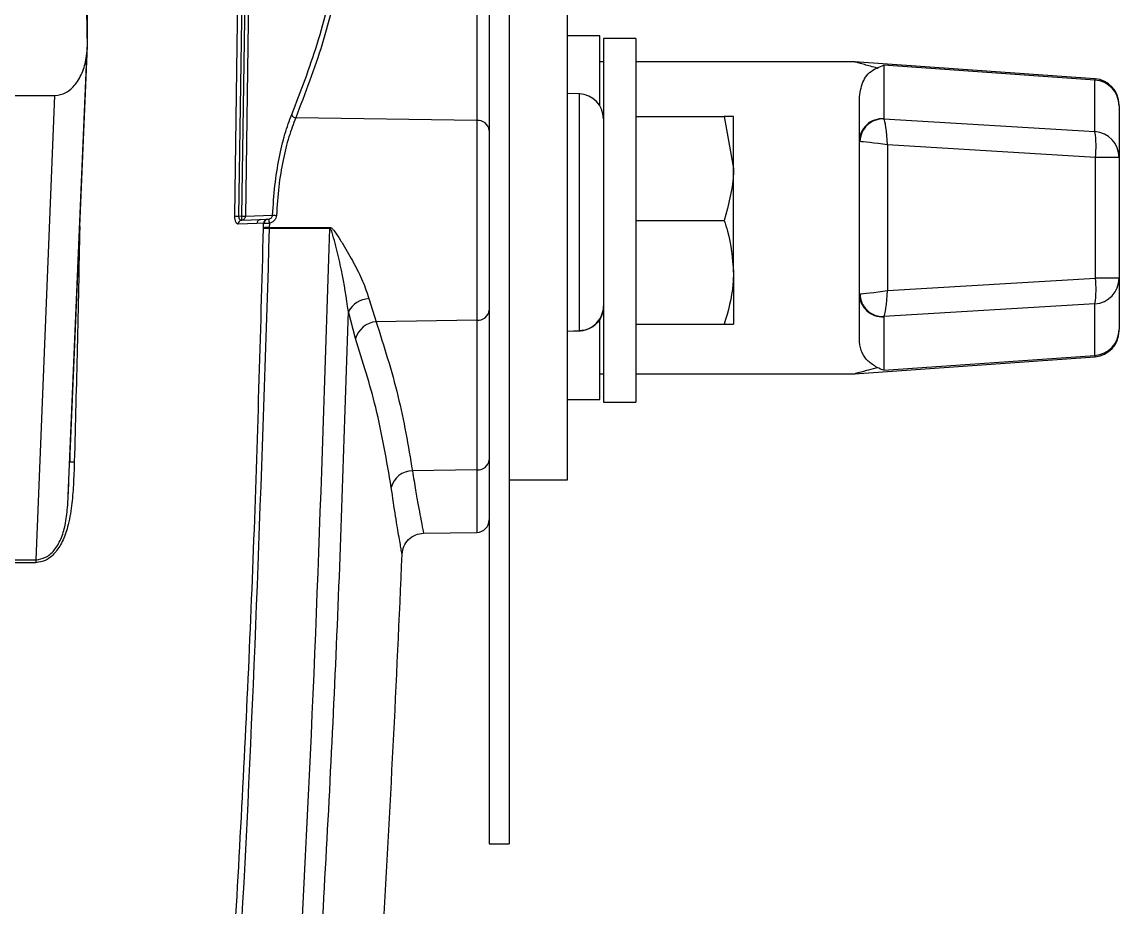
# Model space of a CAD drawing. Extents: x 6 to 134, y 3 to 97.
# Drawn here: x 59.779 to 62.419, y 9.89 to 12.019 of the extents above; entities that cross this region are included whole.
import ezdxf

# ---------------------------------------------------------------- set-up
doc = ezdxf.new("R2010")
doc.units = 0
doc.header["$MEASUREMENT"] = 0
doc.layers.add('OBJECT', color=7, linetype='CONTINUOUS')

msp = doc.modelspace()

# ---------------------------------------------------------------- linework, layer by layer
at = {"layer": 'OBJECT'}
for p, q in [((59.9364, 11.9614), (59.939, 12.8414)), ((60.3255, 12.8414), (60.3076, 11.5519)), ((60.3344, 12.8414), (60.3165, 11.5516)), ((60.9034, 12.8414), (60.9034, 10.0414)), ((60.9514, 12.8414), (60.9514, 10.0414)), ((60.2914, 11.5519), (60.3074, 12.7042)), ((60.3165, 12.7152), (60.3003, 11.5516)), ((61.0914, 12.1664), (61.0914, 10.9164)), ((60.874, 12.1418), (60.874, 11.7818)), ((61.1694, 11.9851), (61.0914, 11.9851)), ((61.1694, 11.9841), (61.1694, 11.9851)), ((61.1694, 11.8174), (61.1694, 11.9841)), ((61.2564, 11.9789), (61.1784, 11.9789)), ((61.1784, 11.9789), (61.1784, 11.1039)), ((61.2564, 11.9789), (61.2564, 11.1039)), ((59.8902, 10.8787), (59.9359, 11.9532)), ((59.8939, 10.9602), (59.9364, 11.9614)), ((61.1784, 11.9226), (61.1694, 11.9226)), ((61.7846, 11.9226), (61.2564, 11.9226)), ((62.3613, 11.8819), (61.783, 11.9226)), ((62.3613, 11.8787), (61.8533, 11.9145)), ((61.8533, 11.9145), (61.8533, 11.7856)), ((62.3613, 11.8819), (62.3613, 11.8787)), ((62.3613, 11.7547), (62.3613, 11.8787)), ((59.4692, 11.8414), (59.8581, 11.8414)), ((59.8129, 10.7249), (59.8581, 11.8414)), ((61.1205, 11.8458), (61.0914, 11.8468)), ((61.1205, 11.2763), (61.1205, 11.8458)), ((61.7944, 11.7311), (61.7944, 11.8388)), ((62.4194, 11.8168), (62.4194, 11.8196)), ((62.4194, 11.8168), (62.4194, 11.6928)), ((60.874, 11.7818), (60.4376, 11.7879)), ((60.874, 11.7818), (60.874, 11.301)), ((61.2564, 11.7914), (61.4691, 11.7914)), ((61.4691, 11.7914), (61.4914, 11.6664)), ((61.4914, 11.6664), (61.4914, 11.7914)), ((61.8534, 11.7854), (62.3613, 11.7547)), ((61.7944, 11.3642), (61.7944, 11.7311)), ((61.8624, 11.723), (61.8624, 11.3723)), ((62.3624, 11.6928), (61.8624, 11.723)), ((62.3624, 11.4025), (62.3624, 11.6928)), ((62.4194, 11.6928), (62.3624, 11.6928)), ((62.4194, 11.6928), (62.4194, 11.4025)), ((61.4914, 11.4164), (61.4914, 11.6664)), ((60.3003, 11.5516), (60.3076, 11.5519)), ((60.3077, 11.5419), (60.3529, 11.5435)), ((60.3165, 11.5516), (60.3822, 11.5539)), ((60.3529, 11.5435), (60.3696, 11.544)), ((60.3696, 11.544), (60.3699, 11.5441)), ((61.2564, 11.5414), (61.4691, 11.5414)), ((60.2989, 11.5322), (60.2987, 11.5322)), ((60.3439, 11.5337), (60.2989, 11.5322)), ((60.3604, 11.5343), (60.3439, 11.5337)), ((60.3602, 11.5237), (60.3604, 11.5343)), ((60.3602, 11.5222), (60.3602, 11.5237)), ((60.3604, 11.5343), (60.3617, 11.5343)), ((60.3741, 11.522), (60.3742, 11.5242)), ((60.5201, 11.5221), (60.3741, 11.522)), ((60.3743, 11.5347), (60.3742, 11.5242)), ((60.3742, 11.5242), (60.5201, 11.5243)), ((60.5201, 11.5243), (60.5201, 11.5221)), ((61.4914, 11.4164), (61.4914, 11.2914)), ((61.8624, 11.3723), (62.3624, 11.4025)), ((62.4194, 11.4025), (62.3624, 11.4025)), ((62.4194, 11.4025), (62.4194, 11.2785)), ((61.7944, 11.2565), (61.7944, 11.3642)), ((60.6137, 11.353), (60.6312, 11.2976)), ((62.3613, 11.3406), (61.8534, 11.3099)), ((62.3613, 11.2165), (62.3613, 11.3406)), ((60.5816, 11.2572), (60.5644, 11.3222)), ((61.1694, 11.1101), (61.1694, 11.3022)), ((61.8533, 11.3097), (61.8533, 11.1808)), ((60.874, 11.301), (60.6312, 11.2976)), ((60.874, 11.301), (60.874, 10.941)), ((61.0914, 11.2752), (61.1205, 11.2763)), ((61.2564, 11.2914), (61.4691, 11.2914)), ((61.4691, 11.2914), (61.4914, 11.2914)), ((62.4194, 11.2757), (62.4194, 11.2785)), ((61.1205, 11.275), (61.0914, 11.274)), ((61.783, 11.1726), (62.3613, 11.2133)), ((61.8533, 11.1808), (62.3613, 11.2165)), ((62.3613, 11.2165), (62.3613, 11.2133)), ((61.1694, 11.1726), (61.1784, 11.1726)), ((61.2564, 11.1726), (61.7846, 11.1726)), ((61.0914, 11.1101), (61.1694, 11.1101)), ((61.1784, 11.1039), (61.2564, 11.1039)), ((59.8942, 10.9723), (59.8939, 10.9602)), ((59.8939, 10.9601), (59.8951, 10.9604)), ((60.874, 10.941), (60.7186, 10.9388)), ((60.874, 10.941), (60.874, 10.7909)), ((61.0914, 10.9164), (60.9514, 10.9164)), ((60.7453, 10.7886), (60.874, 10.7909)), ((60.9034, 10.0414), (60.9514, 10.0414))]:
    msp.add_line(p, q, dxfattribs=at)
for centre, radius, start, end in [((62.3572, 11.8166), 0.0623, 0.1682, 86.2005), ((62.3569, 11.8196), 0.0625, 0, 85.3404), ((61.1184, 11.7858), 0.06, 0, 88), ((60.439, 11.799), 0.0112, 194.9251, 262.9655), ((60.8762, 11.7545), 0.0274, 6.912, 94.7909), ((61.8493, 11.7309), 0.0549, 85.8341, 179.7973), ((61.8515, 11.7296), 0.0558, 88.0731, 178.7009), ((62.1323, 11.7197), 0.2317, 353.3221, 8.6893), ((62.3572, 11.6926), 0.0623, 0.1682, 86.2005), ((60.437, 16.4934), 4.9437, 268.3121, 268.4155), ((60.3084, 11.5322), 0.00976, 94.941, 180.0116), ((60.3085, 11.5323), 0.00963, 94.8847, 180.829), ((60.23, 11.5468), 0.0778, 356.3865, 3.7504), ((60.3536, 11.5338), 0.00968, 93.6294, 180.4269), ((60.3701, 11.5343), 0.00971, 93.4817, 180.2646), ((60.3709, 11.5348), 0.00929, 96.2523, 182.9225), ((60.578, 11.5756), 0.2078, 188.6775, 191.3641), ((60.3947, 11.6682), 0.115, 263.7488, 268.3927), ((60.3711, 11.4023), 0.1219, 88.5459, 95.1058), ((60.3611, 11.0393), 0.4828, 88.452, 90.1065), ((62.1323, 11.3756), 0.2317, 351.3107, 6.6779), ((62.3572, 11.4027), 0.0623, 273.7995, 359.8318), ((61.8493, 11.3644), 0.0549, 180.2027, 274.1659), ((61.8515, 11.3657), 0.0558, 181.2991, 271.9269), ((60.6176, 11.2921), 0.0611, 93.592, 150.4439), ((60.8762, 11.3283), 0.0274, 265.2091, 353.088), ((60.6367, 11.2401), 0.0578, 95.5328, 162.7293), ((61.1065, 11.2756), 0.014, 357.3636, 2.6364), ((62.3572, 11.2787), 0.0623, 273.7995, 359.8318), ((62.3569, 11.2757), 0.0625, 274.4673, 0), ((60.8762, 10.9683), 0.0274, 265.2091, 353.088), ((60.7186, 10.8863), 0.0525, 89.9347, 166.192), ((60.8734, 10.8209), 0.03, 271, 0), ((10.0774, 12.8414), 50.66, 356.57471, 357.62076)]:
    msp.add_arc(centre, radius, start, end, dxfattribs=at)
for centre, major_axis, ratio, start_param, end_param in [((61.8608, 11.785), (0.0075, -0.00053), 0.113367, 3.149676, 3.355799), ((61.8569, 11.723), (-0.0042, 0.0629), 0.086265, 4.70661, 6.158549), ((61.8569, 11.7305), (0.0625, -0.0005), 0.013671, 3.141708, 3.347832), ((61.8569, 11.723), (0.0625, -0.0079), 0.010931, 1.484918, 2.936857), ((61.8569, 11.3647), (0.0625, 0.0005), 0.013671, 2.935354, 3.141477), ((61.8569, 11.3723), (0.0625, 0.0079), 0.010931, 3.346328, 4.798268), ((61.8569, 11.3723), (0.0042, 0.0629), 0.086265, 3.266229, 4.718168), ((61.8608, 11.3102), (0.0075, 0.00053), 0.113367, 2.927386, 3.13351)]:
    msp.add_ellipse(centre, major_axis=major_axis, ratio=ratio, start_param=start_param, end_param=end_param, dxfattribs=at)
for points, knots in [([(59.9364, 11.9614), (59.9354, 12.0218), (59.9335, 12.1405), (59.9307, 12.3189), (59.9282, 12.4969), (59.9264, 12.6716), (59.9261, 12.7865), (59.926, 12.8414)], [0, 0, 0, 0, 0.206024, 0.404822, 0.608638, 0.812834, 1, 1, 1, 1]), ([(60.4282, 11.7961), (60.4499, 11.8522), (60.4957, 11.9705), (60.5229, 12.0911), (60.5372, 12.1545)], [0, 0, 0, 0, 0.4742797, 1, 1, 1, 1]), ([(60.547, 12.1464), (60.5333, 12.0859), (60.5062, 11.9652), (60.4604, 11.8469), (60.4376, 11.7879)], [0, 0, 0, 0, 0.5015226, 1, 1, 1, 1]), ([(59.8581, 11.8414), (59.867, 11.8429), (59.8847, 11.8459), (59.9085, 11.8671), (59.926, 11.8982), (59.9348, 11.932), (59.9359, 11.9532), (59.9364, 11.9614)], [0, 0, 0, 0, 0.217936, 0.435233, 0.661573, 0.868603, 1, 1, 1, 1]), ([(61.8371, 11.9077), (61.8263, 11.9106), (61.8097, 11.9151), (61.7921, 11.9201), (61.7826, 11.9228), (61.7841, 11.9223), (61.7846, 11.9222)], [0, 0, 0, 0, 0.380413, 0.585616, 0.892027, 1, 1, 1, 1]), ([(61.8371, 11.9077), (61.8424, 11.9103), (61.8478, 11.913), (61.8532, 11.9145), (61.8533, 11.9145)], [0, 0, 0, 0, 0.9827236, 1, 1, 1, 1]), ([(61.7944, 11.8388), (61.797, 11.8527), (61.8023, 11.881), (61.8197, 11.8999), (61.8351, 11.9068), (61.8371, 11.9077)], [0, 0, 0, 0, 0.4546256, 0.9279859, 1, 1, 1, 1]), ([(60.3822, 11.5539), (60.3837, 11.5778), (60.3866, 11.6255), (60.3973, 11.6918), (60.4113, 11.7509), (60.4225, 11.781), (60.4282, 11.7961)], [0, 0, 0, 0, 0.251202, 0.500278, 0.750503, 1, 1, 1, 1]), ([(60.4376, 11.7879), (60.432, 11.7733), (60.4207, 11.7442), (60.4067, 11.687), (60.3959, 11.6227), (60.393, 11.5765), (60.3915, 11.5533)], [0, 0, 0, 0, 0.249685, 0.499981, 0.748981, 1, 1, 1, 1]), ([(61.4914, 11.7914), (61.4914, 11.7914), (61.4911, 11.7914), (61.4797, 11.7914), (61.4691, 11.7914)], [0, 0, 0, 0, 0.070214, 1, 1, 1, 1]), ([(61.4914, 11.6664), (61.4914, 11.6634), (61.4911, 11.6212), (61.4797, 11.5798), (61.4691, 11.5414)], [0, 0, 0, 0, 0.070214, 1, 1, 1, 1]), ([(60.2987, 11.5322), (60.2977, 11.5325), (60.2957, 11.5331), (60.2937, 11.5367), (60.2924, 11.5406), (60.2917, 11.5441), (60.2913, 11.5479), (60.2913, 11.5505), (60.2914, 11.5519)], [0, 0, 0, 0, 0.25047, 0.4990981, 0.6239721, 0.749215, 0.8748784, 1, 1, 1, 1]), ([(60.3003, 11.5516), (60.3002, 11.5509), (60.3002, 11.5496), (60.3006, 11.5476), (60.3013, 11.5457), (60.3026, 11.5439), (60.3047, 11.5423), (60.3065, 11.542), (60.3076, 11.5419)], [0, 0, 0, 0, 0.115861, 0.23562, 0.362962, 0.500964, 0.715681, 1, 1, 1, 1]), ([(60.3076, 11.5519), (60.3085, 11.5519), (60.3104, 11.5518), (60.313, 11.5517), (60.3152, 11.5517), (60.3161, 11.5516), (60.3165, 11.5516)], [0, 0, 0, 0, 0.250025, 0.500041, 0.750035, 1, 1, 1, 1]), ([(60.3076, 11.5419), (60.3076, 11.5419), (60.3077, 11.5419), (60.3077, 11.5419), (60.3077, 11.5419)], [0, 0, 0, 0, 0.504966, 1, 1, 1, 1]), ([(60.3165, 11.5516), (60.3164, 11.5508), (60.3163, 11.5493), (60.3154, 11.5469), (60.3138, 11.5445), (60.3112, 11.5426), (60.309, 11.542), (60.3079, 11.5419), (60.3077, 11.5419)], [0, 0, 0, 0, 0.16575, 0.304544, 0.500522, 0.758969, 0.963228, 1, 1, 1, 1]), ([(60.3699, 11.5441), (60.3703, 11.5441), (60.3708, 11.5441), (60.3718, 11.5442), (60.3724, 11.5442), (60.3726, 11.5443)], [0, 0, 0, 0, 0.567939, 0.802835, 1, 1, 1, 1]), ([(60.3726, 11.5443), (60.3739, 11.5446), (60.3763, 11.5452), (60.3793, 11.5474), (60.3816, 11.5504), (60.382, 11.5527), (60.3822, 11.5539)], [0, 0, 0, 0, 0.263888, 0.519203, 0.764229, 1, 1, 1, 1]), ([(60.3915, 11.5533), (60.3911, 11.551), (60.3905, 11.5465), (60.3864, 11.5408), (60.381, 11.5365), (60.3766, 11.5353), (60.3743, 11.5347)], [0, 0, 0, 0, 0.249808, 0.499822, 0.747002, 1, 1, 1, 1]), ([(61.4691, 11.5414), (61.4719, 11.5328), (61.485, 11.4921), (61.4886, 11.4498), (61.4914, 11.4164)], [0, 0, 0, 0, 0.2110008, 1, 1, 1, 1]), ([(59.9179, 11.5262), (59.916, 11.4294), (59.9122, 11.2409), (59.9072, 11.0524), (59.9048, 10.9608)], [0, 0, 0, 0, 0.513737, 1, 1, 1, 1]), ([(60.0359, 6.9544), (60.064, 7.1984), (60.1213, 7.6952), (60.1934, 8.4554), (60.2544, 9.2221), (60.3025, 9.9898), (60.3391, 10.7524), (60.3531, 11.2645), (60.3602, 11.5222)], [0, 0, 0, 0, 0.160827, 0.327495, 0.500007, 0.664527, 0.83119, 1, 1, 1, 1]), ([(60.3741, 11.522), (60.3577, 11.0131), (60.3247, 9.9949), (60.2166, 8.4708), (60.1053, 7.4586), (60.0497, 6.9529)], [0, 0, 0, 0, 0.333356, 0.666961, 1, 1, 1, 1]), ([(60.1855, 6.8576), (60.2428, 7.3739), (60.3576, 8.4072), (60.4691, 9.9631), (60.5031, 11.0026), (60.5201, 11.5221)], [0, 0, 0, 0, 0.333112, 0.666662, 1, 1, 1, 1]), ([(60.3617, 11.5343), (60.3624, 11.5344), (60.3639, 11.5344), (60.367, 11.5344), (60.3705, 11.5345), (60.3731, 11.5346), (60.3743, 11.5347)], [0, 0, 0, 0, 0.252686, 0.502318, 0.750915, 1, 1, 1, 1]), ([(60.5201, 11.5243), (60.5206, 11.5242), (60.5215, 11.5241), (60.5236, 11.5232), (60.5267, 11.5207), (60.5317, 11.5146), (60.5403, 11.5018), (60.5564, 11.4759), (60.5776, 11.4389), (60.6004, 11.3949), (60.6093, 11.367), (60.6137, 11.353)], [0, 0, 0, 0, 0.006485, 0.013721, 0.031594, 0.062973, 0.125806, 0.251401, 0.500146, 0.748658, 1, 1, 1, 1]), ([(60.5644, 11.3222), (60.5596, 11.3551), (60.5523, 11.4048), (60.5379, 11.4645), (60.5302, 11.4949), (60.5261, 11.5099), (60.5237, 11.5171), (60.5222, 11.5203), (60.5212, 11.5216), (60.5207, 11.522), (60.5203, 11.5221), (60.5202, 11.5221), (60.5201, 11.5221)], [0, 0, 0, 0, 0.496699, 0.752031, 0.881111, 0.944765, 0.975296, 0.989233, 0.995173, 0.997683, 0.99885, 1, 1, 1, 1]), ([(61.4914, 11.4164), (61.4912, 11.4066), (61.4901, 11.3643), (61.4782, 11.3231), (61.4691, 11.2914)], [0, 0, 0, 0, 0.231849, 1, 1, 1, 1]), ([(61.1205, 11.2763), (61.1234, 11.2765), (61.133, 11.2772), (61.1489, 11.2831), (61.1652, 11.2963), (61.1759, 11.3142), (61.1784, 11.3279), (61.1784, 11.3348), (61.1784, 11.3349)], [0, 0, 0, 0, 0.093063, 0.311107, 0.536526, 0.766298, 0.99553, 1, 1, 1, 1]), ([(61.1784, 11.3349), (61.1784, 11.3348), (61.1784, 11.3337), (61.1783, 11.331), (61.1777, 11.324), (61.1745, 11.3114), (61.1652, 11.2953), (61.1489, 11.2819), (61.133, 11.276), (61.1234, 11.2752), (61.1205, 11.275)], [0, 0, 0, 0, 0.004468, 0.036716, 0.090608, 0.23434, 0.463858, 0.689062, 0.906977, 1, 1, 1, 1]), ([(60.2343, 6.8522), (60.2622, 7.0914), (60.3189, 7.578), (60.3911, 8.3219), (60.4527, 9.0717), (60.5021, 9.8225), (60.5406, 10.5689), (60.5564, 11.07), (60.5644, 11.3222)], [0, 0, 0, 0, 0.161143, 0.327799, 0.499972, 0.664532, 0.831207, 1, 1, 1, 1]), ([(60.6312, 11.2976), (60.6501, 11.2384), (60.688, 11.1197), (60.7084, 10.9992), (60.7186, 10.9388)], [0, 0, 0, 0, 0.498789, 1, 1, 1, 1]), ([(60.6676, 10.8988), (60.6568, 10.963), (60.6365, 11.0834), (60.5991, 11.2019), (60.5816, 11.2572)], [0, 0, 0, 0, 0.533731, 1, 1, 1, 1]), ([(61.8371, 11.1876), (61.8294, 11.1923), (61.8074, 11.2056), (61.7953, 11.2321), (61.7945, 11.254), (61.7944, 11.2565)], [0, 0, 0, 0, 0.324577, 0.922742, 1, 1, 1, 1]), ([(61.7846, 11.1731), (61.7845, 11.173), (61.7844, 11.173), (61.7989, 11.1771), (61.8192, 11.1827), (61.8362, 11.1873), (61.8371, 11.1876)], [0, 0, 0, 0, 0.20038, 0.415073, 0.971023, 1, 1, 1, 1]), ([(61.8533, 11.1808), (61.8532, 11.1808), (61.8478, 11.1823), (61.8424, 11.1849), (61.8371, 11.1876)], [0, 0, 0, 0, 0.017276, 1, 1, 1, 1]), ([(59.9048, 10.9608), (59.9042, 10.9423), (59.903, 10.9067), (59.8987, 10.854), (59.8908, 10.8069), (59.877, 10.7679), (59.8588, 10.7402), (59.8368, 10.7218), (59.8204, 10.7191), (59.8123, 10.7178)], [0, 0, 0, 0, 0.1751547, 0.3359533, 0.4997358, 0.628069, 0.7499369, 0.8750488, 1, 1, 1, 1]), ([(59.8951, 10.9604), (59.8952, 10.9604), (59.8956, 10.9607), (59.901, 10.9608), (59.9048, 10.9608)], [0, 0, 0, 0, 0.289715, 1, 1, 1, 1]), ([(60.7186, 10.9388), (60.7212, 10.9227), (60.7262, 10.8916), (60.7327, 10.855), (60.7391, 10.8203), (60.7437, 10.7966), (60.7459, 10.7855), (60.7453, 10.7887), (60.7453, 10.7887)], [0, 0, 0, 0, 0.174293, 0.336705, 0.499668, 0.754282, 0.998981, 1, 1, 1, 1]), ([(59.8901, 10.8787), (59.8904, 10.8833), (59.8911, 10.8944), (59.8916, 10.9054), (59.8918, 10.9118)], [0, 0, 0, 0, 0.416891, 1, 1, 1, 1]), ([(60.6938, 10.7383), (60.6934, 10.7403), (60.6926, 10.7443), (60.6868, 10.7768), (60.6784, 10.8264), (60.6712, 10.8747), (60.6676, 10.8988)], [0, 0, 0, 0, 0.2495485, 0.4999686, 0.7498327, 1, 1, 1, 1]), ([(59.8129, 10.7249), (59.8205, 10.7261), (59.8358, 10.7285), (59.8566, 10.7463), (59.8733, 10.7735), (59.8841, 10.8097), (59.8884, 10.8458), (59.8896, 10.8692), (59.8901, 10.8787)], [0, 0, 0, 0, 0.169475, 0.339572, 0.508222, 0.676894, 0.867999, 1, 1, 1, 1]), ([(60.6938, 10.7383), (60.6947, 10.7447), (60.6967, 10.7578), (60.7087, 10.7746), (60.7257, 10.7862), (60.7389, 10.7878), (60.7453, 10.7886)], [0, 0, 0, 0, 0.240855, 0.5, 0.759145, 1, 1, 1, 1]), ([(59.2336, 10.7249), (59.3391, 10.7249), (59.5502, 10.725), (59.7253, 10.7249), (59.8129, 10.7249)], [0, 0, 0, 0, 0.499778, 1, 1, 1, 1]), ([(59.8129, 10.7249), (59.8127, 10.7237), (59.8125, 10.7214), (59.8124, 10.719), (59.8123, 10.7178)], [0, 0, 0, 0, 0.499996, 1, 1, 1, 1]), ([(59.8123, 10.7178), (59.7248, 10.7178), (59.5497, 10.7177), (59.3387, 10.7178), (59.2332, 10.7178)], [0, 0, 0, 0, 0.5000025, 1, 1, 1, 1])]:
    msp.add_open_spline(points, degree=3, knots=knots, dxfattribs=at)

doc.saveas('drawing.dxf')
